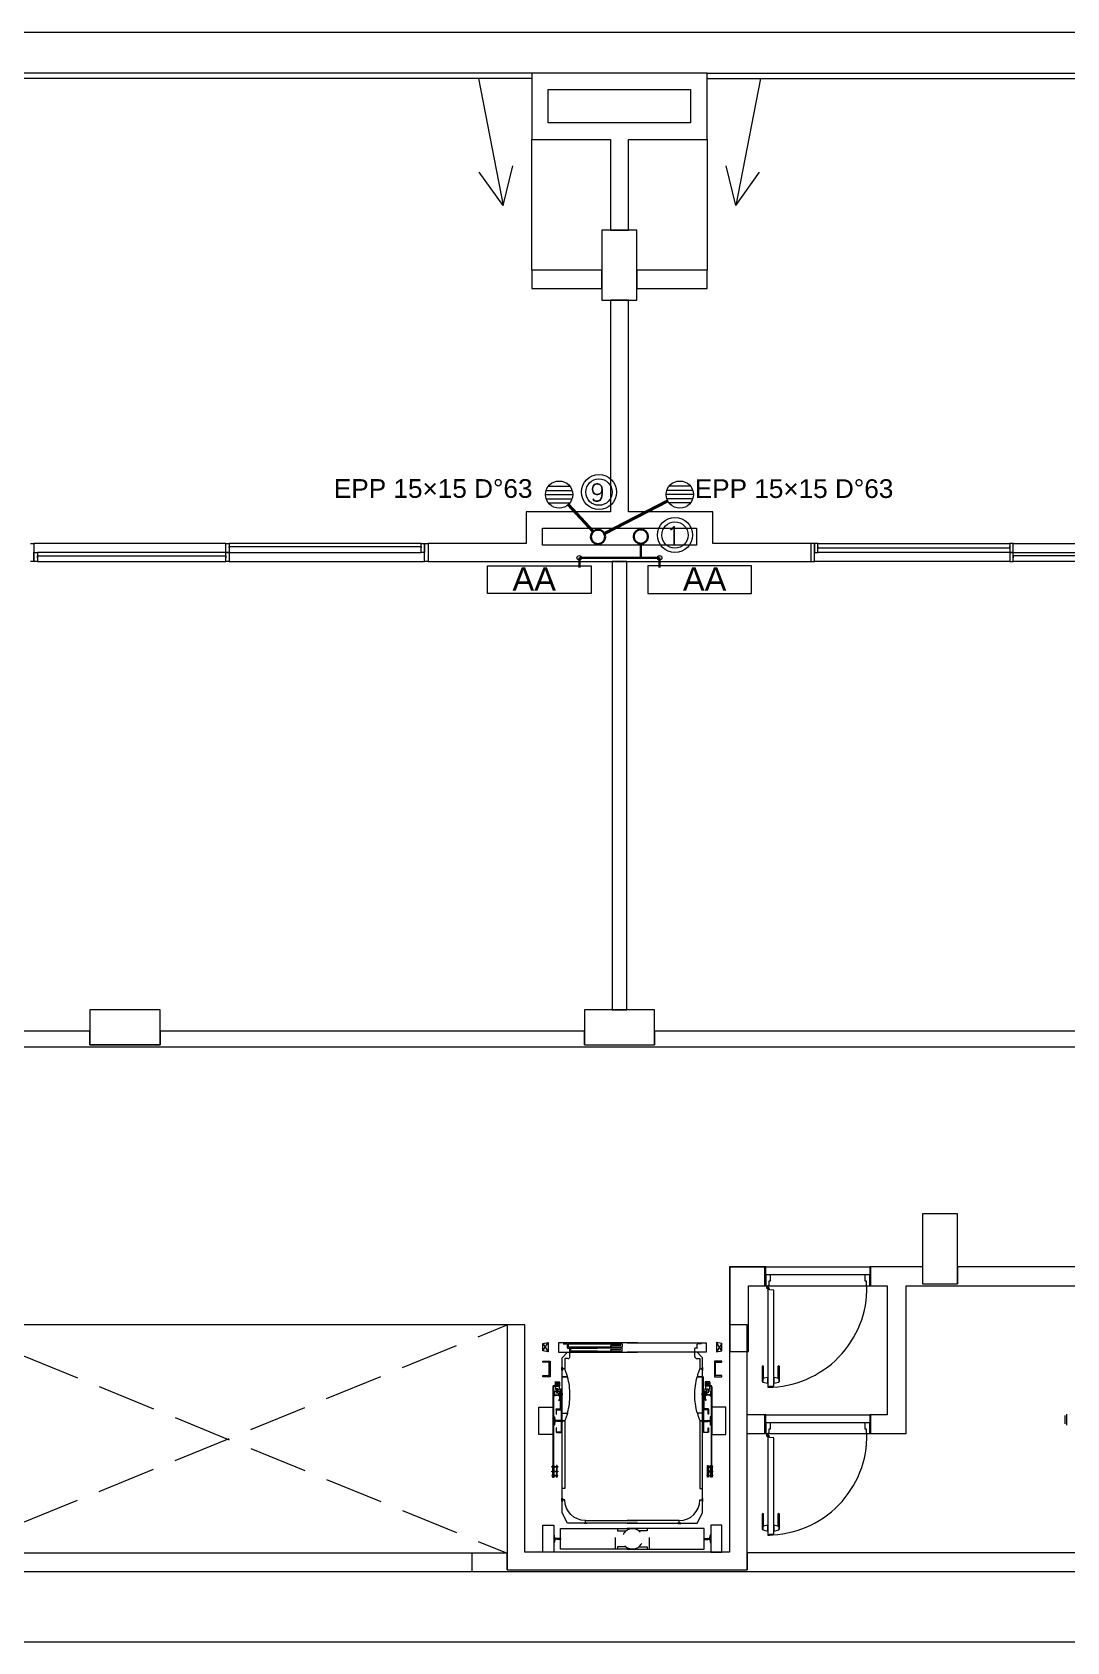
# Model space of a CAD drawing. Header units: millimetres. Extents: x 539 to 842, y -453 to -96.
# Drawn here: x 747.74 to 756.59, y -271.01 to -257.24 of the extents above; entities that cross this region are included whole.
import ezdxf

# ---------------------------------------------------------------- set-up
doc = ezdxf.new("R2010")
doc.units = ezdxf.units.MM
doc.header["$LTSCALE"] = 0.1
for name, pattern in [('CENTER', [2.25, 1, -0.1, 0.05, -0.1, 1]), ('CONTINUA', [0]), ('DASHED', [0.7, 0.5, -0.2]), ('HIDDEN', [0.375, 0.25, -0.125]), ('HIDDEN2', [0.1875, 0.125, -0.0625])]:
    doc.linetypes.add(name, pattern=pattern)
doc.layers.get('0').update_dxf_attribs({"lineweight": 5})
for name, color, linetype in [('00-Pluvial', 40, 'Continuous'), ('00-Secundario', 24, 'Continuous'), ('Secundario', 24, 'Continuous'), ('Textos', 7, 'Continuous')]:
    doc.layers.add(name, color=color, linetype=linetype)
doc.layers.add('A-Texto Pluvial', color=7, linetype='Continuous', lineweight=20)
doc.layers.add('Arq-Equipamiento', color=250, linetype='Continuous', lineweight=5)
doc.styles.add('Arial', font='arial.ttf', dxfattribs={"height": 0.245883})
doc.styles.add('Romans', font='romans.shx')
doc.styles.get("Standard").update_dxf_attribs({"font": 'arial.ttf'})

# ---------------------------------------------------------------- blocks, each defined once
blk = doc.blocks.new('g')
blk.add_lwpolyline([(0.6, 0.2), (0.1, 0.2, -0.198945), (0, 0.3, -0.198878), (-0.1, 0.4), (-0.1, 1.2, 0.414208), (-0.3, 1.5, 0.414219), (-0.5, 1.2, -0.000005), (-0.5, -1.3, 0.000002), (-0.5, -1.3, 0.999999), (-0.1, -1.3), (-0.1, -0.4, -0.198907), (0, -0.3, -0.198919), (0.1, -0.2), (0.6, -0.2)], format="xyb")
blk = doc.blocks.new('2-3y4P F')
at = {"color": 8, "lineweight": 18}
for p, q in [((744.734, -257.24), (760.799, -257.24)), ((752.017, -257.589), (744.734, -257.589)), ((752.017, -257.636), (744.734, -257.636)), ((752.017, -257.589), (752.017, -258.156)), ((753.515, -257.589), (752.017, -257.589)), ((753.515, -258.156), (753.515, -257.589)), ((753.515, -257.589), (760.799, -257.589)), ((753.515, -257.636), (760.799, -257.636)), ((752.157, -258.016), (752.157, -257.729)), ((752.157, -257.729), (753.375, -257.729)), ((753.375, -257.729), (753.375, -258.016)), ((753.375, -258.016), (752.157, -258.016)), ((752.017, -258.156), (752.689, -258.156)), ((752.017, -259.276), (752.017, -258.156)), ((752.689, -258.156), (752.689, -258.932)), ((752.844, -258.932), (752.844, -258.156)), ((752.844, -258.156), (753.515, -258.156)), ((753.515, -258.156), (753.515, -259.276)), ((752.689, -258.932), (752.616, -258.932)), ((752.616, -258.932), (752.616, -259.276)), ((752.704, -258.932), (752.689, -258.932)), ((752.689, -258.932), (752.844, -258.932)), ((752.829, -258.932), (752.704, -258.932)), ((752.844, -258.932), (752.829, -258.932)), ((752.916, -258.932), (752.844, -258.932)), ((752.916, -259.276), (752.916, -258.932)), ((752.616, -259.276), (752.017, -259.276)), ((752.017, -259.276), (752.017, -259.431)), ((752.616, -259.276), (752.616, -259.291)), ((752.616, -259.431), (752.616, -259.276)), ((752.616, -259.291), (752.616, -259.416)), ((752.916, -259.291), (752.916, -259.276)), ((753.515, -259.276), (752.916, -259.276)), ((752.916, -259.276), (752.916, -259.431)), ((752.916, -259.416), (752.916, -259.291)), ((753.515, -259.431), (753.515, -259.276)), ((752.017, -259.431), (752.616, -259.431)), ((752.616, -259.416), (752.616, -259.431)), ((752.616, -259.431), (752.616, -259.532)), ((752.916, -259.431), (752.916, -259.416)), ((752.916, -259.532), (752.916, -259.431)), ((752.916, -259.431), (753.515, -259.431)), ((752.616, -259.532), (752.689, -259.532)), ((752.689, -259.532), (752.704, -259.532)), ((752.689, -259.532), (752.689, -261.341)), ((752.844, -259.532), (752.689, -259.532)), ((752.704, -259.532), (752.829, -259.532)), ((752.829, -259.532), (752.844, -259.532)), ((752.844, -259.532), (752.916, -259.532)), ((752.844, -261.341), (752.844, -259.532)), ((752.689, -261.341), (751.967, -261.341)), ((751.967, -261.341), (751.967, -261.611)), ((753.565, -261.341), (752.844, -261.341)), ((753.565, -261.611), (753.565, -261.341)), ((752.107, -261.481), (753.425, -261.481)), ((752.107, -261.626), (752.107, -261.481)), ((753.425, -261.481), (753.425, -261.626)), ((747.729, -261.611), (747.759, -261.611)), ((747.759, -261.611), (747.759, -261.767)), ((749.399, -261.611), (747.759, -261.611)), ((749.399, -261.689), (749.399, -261.611)), ((749.399, -261.611), (749.429, -261.611)), ((749.429, -261.611), (749.429, -261.689)), ((751.069, -261.611), (749.429, -261.611)), ((749.429, -261.649), (749.429, -261.638)), ((749.429, -261.638), (751.069, -261.638)), ((751.069, -261.689), (751.069, -261.611)), ((751.069, -261.611), (751.099, -261.611)), ((751.069, -261.638), (751.069, -261.649)), ((751.099, -261.611), (751.099, -261.689)), ((751.099, -261.767), (751.099, -261.611)), ((751.099, -261.611), (751.129, -261.611)), ((751.967, -261.611), (751.129, -261.611)), ((751.129, -261.611), (751.129, -261.767)), ((753.425, -261.626), (752.107, -261.626)), ((754.404, -261.611), (753.565, -261.611)), ((754.434, -261.611), (754.404, -261.611)), ((754.404, -261.611), (754.404, -261.767)), ((754.464, -261.611), (754.434, -261.611)), ((754.434, -261.611), (754.434, -261.689)), ((754.434, -261.767), (754.434, -261.611)), ((754.464, -261.689), (754.464, -261.611)), ((754.464, -261.611), (756.104, -261.611)), ((754.464, -261.638), (754.464, -261.649)), ((754.464, -261.649), (756.104, -261.649)), ((756.134, -261.611), (756.104, -261.611)), ((756.104, -261.611), (756.104, -261.689)), ((756.104, -261.649), (756.104, -261.638)), ((756.134, -261.689), (756.134, -261.611)), ((756.134, -261.611), (757.774, -261.611)), ((747.759, -261.767), (747.729, -261.767)), ((747.759, -261.767), (747.759, -261.689)), ((747.759, -261.689), (747.789, -261.689)), ((747.789, -261.767), (747.759, -261.767)), ((747.789, -261.689), (747.789, -261.767)), ((749.399, -261.689), (747.789, -261.689)), ((747.789, -261.734), (747.789, -261.719)), ((747.789, -261.719), (749.399, -261.719)), ((747.789, -261.767), (749.399, -261.767)), ((749.399, -261.767), (749.399, -261.689)), ((749.399, -261.689), (749.429, -261.689)), ((749.429, -261.689), (749.399, -261.689)), ((749.399, -261.719), (749.399, -261.734)), ((749.429, -261.767), (749.399, -261.767)), ((749.429, -261.689), (749.429, -261.767)), ((749.429, -261.689), (751.069, -261.689)), ((749.429, -261.767), (751.099, -261.767)), ((751.099, -261.689), (751.069, -261.689)), ((751.129, -261.767), (751.099, -261.767)), ((751.129, -261.767), (751.967, -261.767)), ((751.967, -261.767), (754.404, -261.767)), ((751.967, -261.767), (752.107, -261.767)), ((752.107, -261.767), (752.107, -261.765)), ((752.704, -261.767), (752.704, -265.6)), ((752.829, -261.767), (752.704, -261.767)), ((752.829, -265.6), (752.829, -261.767)), ((753.425, -261.765), (753.425, -261.767)), ((754.404, -261.767), (754.434, -261.767)), ((754.434, -261.689), (754.464, -261.689)), ((756.104, -261.767), (754.434, -261.767)), ((756.104, -261.689), (754.464, -261.689)), ((756.134, -261.689), (756.104, -261.689)), ((756.104, -261.689), (756.104, -261.767)), ((756.104, -261.689), (756.134, -261.689)), ((756.104, -261.767), (756.134, -261.767)), ((756.134, -261.767), (756.134, -261.689)), ((756.134, -261.689), (757.744, -261.689)), ((757.744, -261.719), (756.134, -261.719)), ((756.134, -261.719), (756.134, -261.734)), ((757.744, -261.767), (756.134, -261.767)), ((748.838, -265.6), (748.238, -265.6)), ((748.238, -265.6), (748.238, -265.784)), ((748.838, -265.784), (748.838, -265.6)), ((753.066, -265.6), (752.466, -265.6)), ((752.466, -265.6), (752.466, -265.784)), ((752.704, -265.6), (752.829, -265.6)), ((753.066, -265.784), (753.066, -265.6)), ((748.238, -265.784), (746.789, -265.784)), ((748.238, -265.784), (748.238, -265.785)), ((748.238, -265.9), (748.238, -265.784)), ((748.238, -265.785), (748.238, -265.786)), ((748.238, -265.786), (748.238, -265.799)), ((748.238, -265.799), (748.238, -265.8)), ((748.238, -265.8), (748.238, -265.9)), ((748.838, -265.785), (748.838, -265.784)), ((752.466, -265.784), (748.838, -265.784)), ((748.838, -265.784), (748.838, -265.9)), ((748.838, -265.786), (748.838, -265.785)), ((748.838, -265.799), (748.838, -265.786)), ((748.838, -265.8), (748.838, -265.799)), ((748.838, -265.9), (748.838, -265.8)), ((752.466, -265.784), (752.466, -265.785)), ((752.466, -265.9), (752.466, -265.784)), ((752.466, -265.785), (752.466, -265.786)), ((752.466, -265.786), (752.466, -265.799)), ((752.466, -265.799), (752.466, -265.8)), ((752.466, -265.8), (752.466, -265.9)), ((753.066, -265.785), (753.066, -265.784)), ((756.695, -265.784), (753.066, -265.784)), ((753.066, -265.784), (753.066, -265.9)), ((753.066, -265.786), (753.066, -265.785)), ((753.066, -265.799), (753.066, -265.786)), ((753.066, -265.8), (753.066, -265.799)), ((753.066, -265.9), (753.066, -265.8)), ((746.789, -265.917), (752.466, -265.917)), ((748.238, -265.9), (748.238, -265.9)), ((748.238, -265.9), (748.838, -265.9)), ((748.238, -265.9), (748.238, -265.9)), ((748.838, -265.9), (748.238, -265.9)), ((748.838, -265.9), (748.838, -265.9)), ((748.838, -265.9), (748.838, -265.9)), ((752.466, -265.9), (752.466, -265.9)), ((752.466, -265.9), (753.066, -265.9)), ((752.466, -265.917), (758.743, -265.917)), ((753.066, -265.9), (753.066, -265.9)), ((753.066, -265.916), (758.743, -265.916)), ((755.657, -267.345), (755.357, -267.345)), ((755.357, -267.345), (755.357, -267.945)), ((755.657, -267.798), (755.657, -267.345)), ((754.007, -267.798), (753.707, -267.798)), ((753.707, -267.798), (753.707, -268.523)), ((754.007, -267.799), (753.707, -267.799)), ((753.707, -267.8), (753.708, -267.8)), ((753.708, -267.798), (753.708, -268.523)), ((754.007, -267.8), (753.709, -267.8)), ((753.709, -267.8), (753.709, -268.523)), ((754.007, -267.798), (754.007, -267.96)), ((754.017, -267.798), (754.007, -267.798)), ((754.017, -267.798), (754.907, -267.798)), ((754.017, -267.868), (754.017, -267.798)), ((754.059, -267.868), (754.017, -267.868)), ((754.017, -267.868), (754.017, -267.96)), ((754.059, -267.919), (754.059, -267.868)), ((754.865, -267.868), (754.059, -267.868)), ((754.907, -267.868), (754.865, -267.868)), ((754.865, -267.868), (754.865, -267.919)), ((754.917, -267.798), (754.907, -267.798)), ((754.907, -267.798), (754.907, -267.868)), ((754.907, -267.96), (754.907, -267.868)), ((755.357, -267.798), (754.917, -267.798)), ((754.917, -267.96), (754.917, -267.798)), ((755.657, -267.799), (755.657, -267.798)), ((759.782, -267.798), (755.657, -267.798)), ((755.657, -267.798), (755.657, -267.945)), ((755.657, -267.8), (755.657, -267.799)), ((755.657, -267.815), (755.657, -267.8)), ((755.657, -267.945), (755.657, -267.815)), ((753.869, -267.96), (754.007, -267.96)), ((753.869, -268.523), (753.869, -267.96)), ((754.007, -267.96), (754.017, -267.96)), ((754.017, -267.96), (754.047, -267.96)), ((754.035, -267.96), (754.026, -267.972)), ((754.032, -267.969), (754.039, -267.96)), ((754.039, -267.96), (754.035, -267.96)), ((754.048, -267.987), (754.035, -267.987)), ((754.035, -267.987), (754.035, -268.828)), ((754.045, -267.977), (754.037, -267.971)), ((754.04, -267.977), (754.043, -267.979)), ((754.043, -267.979), (754.043, -267.987)), ((754.043, -267.987), (754.046, -267.987)), ((754.046, -267.987), (754.046, -267.979)), ((754.047, -267.96), (754.047, -267.919)), ((754.047, -267.919), (754.059, -267.919)), ((754.047, -267.96), (754.877, -267.96)), ((754.048, -267.995), (754.048, -267.987)), ((754.086, -267.998), (754.048, -267.995)), ((754.086, -268.817), (754.086, -267.998)), ((754.865, -267.919), (754.877, -267.919)), ((754.877, -267.919), (754.877, -267.96)), ((754.877, -267.96), (754.907, -267.96)), ((754.907, -267.96), (754.917, -267.96)), ((754.917, -267.96), (755.057, -267.96)), ((755.057, -267.96), (755.057, -269.064)), ((755.217, -267.96), (759.782, -267.96)), ((755.217, -269.224), (755.217, -267.96)), ((755.357, -267.945), (755.42, -267.945)), ((755.42, -267.945), (755.657, -267.945)), ((751.807, -268.294), (747.021, -268.294)), ((751.957, -268.294), (751.807, -268.294)), ((751.807, -268.294), (751.807, -270.248)), ((751.957, -270.24), (751.957, -268.294)), ((753.857, -268.294), (753.707, -268.294)), ((753.707, -268.294), (753.707, -270.24)), ((753.857, -270.39), (753.857, -268.294)), ((753.707, -268.523), (753.869, -268.523)), ((752.112, -268.605), (752.174, -268.605)), ((752.112, -268.614), (752.112, -268.605)), ((752.166, -268.614), (752.112, -268.614)), ((752.166, -268.729), (752.166, -268.614)), ((752.174, -268.605), (752.174, -268.738)), ((753.641, -268.605), (753.579, -268.605)), ((753.579, -268.605), (753.579, -268.738)), ((753.588, -268.729), (753.588, -268.614)), ((753.588, -268.614), (753.641, -268.614)), ((753.641, -268.614), (753.641, -268.605)), ((753.987, -268.651), (753.987, -268.777)), ((753.993, -268.645), (753.993, -268.785)), ((753.999, -268.752), (753.999, -268.651)), ((754.122, -268.651), (754.122, -268.752)), ((754.128, -268.645), (754.128, -268.785)), ((754.134, -268.777), (754.134, -268.651)), ((752.112, -268.738), (752.112, -268.729)), ((752.112, -268.729), (752.166, -268.729)), ((752.174, -268.738), (752.112, -268.738)), ((753.579, -268.738), (753.641, -268.738)), ((753.641, -268.729), (753.588, -268.729)), ((753.641, -268.738), (753.641, -268.729)), ((753.999, -268.752), (753.993, -268.759)), ((753.993, -268.785), (754.035, -268.794)), ((754.035, -268.744), (753.999, -268.752)), ((754.035, -268.794), (754.035, -268.744)), ((754.035, -268.828), (754.048, -268.828)), ((754.048, -268.82), (754.086, -268.817)), ((754.048, -268.828), (754.048, -268.82)), ((754.086, -268.744), (754.086, -268.794)), ((754.122, -268.752), (754.086, -268.744)), ((754.086, -268.794), (754.128, -268.785)), ((754.122, -268.752), (754.128, -268.759)), ((754.007, -269.064), (753.857, -269.064)), ((754.007, -269.064), (754.007, -269.224)), ((754.017, -269.064), (754.007, -269.064)), ((754.017, -269.064), (754.907, -269.064)), ((754.017, -269.132), (754.017, -269.064)), ((754.917, -269.064), (754.907, -269.064)), ((754.907, -269.064), (754.907, -269.132)), ((755.057, -269.064), (754.917, -269.064)), ((754.917, -269.224), (754.917, -269.064)), ((756.579, -269.14), (756.579, -269.07)), ((756.592, -269.153), (756.592, -269.058)), ((753.857, -269.224), (754.007, -269.224)), ((754.007, -269.224), (754.017, -269.224)), ((754.059, -269.132), (754.017, -269.132)), ((754.017, -269.132), (754.017, -269.224)), ((754.017, -269.224), (754.047, -269.224)), ((754.035, -269.224), (754.026, -269.236)), ((754.032, -269.233), (754.039, -269.224)), ((754.039, -269.224), (754.035, -269.224)), ((754.048, -269.251), (754.035, -269.251)), ((754.035, -269.251), (754.035, -270.092)), ((754.045, -269.241), (754.037, -269.235)), ((754.04, -269.241), (754.043, -269.244)), ((754.043, -269.244), (754.043, -269.251)), ((754.043, -269.251), (754.046, -269.251)), ((754.046, -269.251), (754.046, -269.244)), ((754.047, -269.224), (754.047, -269.183)), ((754.047, -269.183), (754.059, -269.183)), ((754.047, -269.224), (754.877, -269.224)), ((754.048, -269.259), (754.048, -269.251)), ((754.059, -269.183), (754.059, -269.132)), ((754.865, -269.132), (754.059, -269.132)), ((754.907, -269.132), (754.865, -269.132)), ((754.865, -269.132), (754.865, -269.183)), ((754.865, -269.183), (754.877, -269.183)), ((754.877, -269.183), (754.877, -269.224)), ((754.877, -269.224), (754.907, -269.224)), ((754.907, -269.224), (754.907, -269.132)), ((754.907, -269.224), (754.917, -269.224)), ((754.917, -269.224), (755.217, -269.224)), ((754.086, -269.262), (754.048, -269.259)), ((754.086, -270.081), (754.086, -269.262)), ((753.987, -269.915), (753.987, -270.041)), ((753.993, -269.909), (753.993, -270.049)), ((753.999, -270.016), (753.999, -269.915)), ((754.122, -269.915), (754.122, -270.016)), ((754.128, -269.909), (754.128, -270.049)), ((754.134, -270.041), (754.134, -269.915)), ((753.999, -270.016), (753.993, -270.023)), ((753.993, -270.049), (754.035, -270.058)), ((754.035, -270.008), (753.999, -270.016)), ((754.035, -270.058), (754.035, -270.008)), ((754.048, -270.084), (754.086, -270.081)), ((754.086, -270.008), (754.086, -270.058)), ((754.122, -270.016), (754.086, -270.008)), ((754.086, -270.058), (754.128, -270.049)), ((754.122, -270.016), (754.128, -270.023)), ((754.035, -270.092), (754.048, -270.092)), ((754.048, -270.092), (754.048, -270.084)), ((751.507, -270.248), (747.229, -270.248)), ((751.807, -270.248), (751.507, -270.248)), ((751.507, -270.405), (751.507, -270.248)), ((751.807, -270.248), (751.807, -270.249)), ((751.807, -270.39), (751.807, -270.248)), ((751.807, -270.249), (751.807, -270.25)), ((751.807, -270.25), (751.807, -270.265)), ((751.807, -270.265), (751.807, -270.39)), ((753.707, -270.24), (751.957, -270.24)), ((753.857, -270.243), (753.857, -270.39)), ((759.934, -270.245), (753.857, -270.245)), ((747.229, -270.405), (751.507, -270.405)), ((751.507, -270.405), (753.857, -270.405)), ((751.807, -270.39), (753.857, -270.39)), ((753.857, -270.405), (759.939, -270.405)), ((745.593, -271.005), (759.939, -271.005))]:
    blk.add_line(p, q, dxfattribs=at)
at = {"color": 8, "linetype": 'DASHED', "lineweight": 18, "ltscale": 10}
for p, q in [((747.021, -270.248), (751.807, -268.294)), ((747.021, -268.294), (751.807, -270.248))]:
    blk.add_line(p, q, dxfattribs=at)
at = {"color": 8, "linetype": 'HIDDEN'}
for p, q in [((752.112, -268.516), (752.157, -268.445)), ((752.112, -268.454), (752.157, -268.525)), ((753.641, -268.516), (753.597, -268.445)), ((753.641, -268.454), (753.597, -268.525))]:
    blk.add_line(p, q, dxfattribs=at)
at = {"color": 8, "linetype": 'Continuous', "lineweight": 18}
for p, q in [((752.921, -268.449), (752.246, -268.449)), ((752.246, -268.449), (752.246, -268.529)), ((752.246, -268.529), (752.921, -268.529)), ((752.277, -268.577), (752.321, -268.529)), ((752.321, -268.529), (752.921, -268.529)), ((752.33, -268.458), (752.788, -268.458)), ((752.33, -268.485), (752.33, -268.458)), ((752.788, -268.485), (752.33, -268.485)), ((752.351, -268.52), (752.351, -268.494)), ((752.351, -268.494), (752.579, -268.494)), ((752.579, -268.52), (752.351, -268.52)), ((752.788, -268.494), (752.579, -268.494)), ((752.579, -268.52), (752.788, -268.52)), ((752.69, -268.472), (752.698, -268.465)), ((752.777, -268.472), (752.69, -268.472)), ((752.69, -268.472), (752.699, -268.478)), ((752.69, -268.508), (752.698, -268.502)), ((752.777, -268.508), (752.69, -268.508)), ((752.69, -268.508), (752.699, -268.515)), ((752.788, -268.458), (752.788, -268.485)), ((752.788, -268.52), (752.788, -268.494)), ((752.832, -268.449), (753.508, -268.449)), ((753.432, -268.529), (752.832, -268.529)), ((753.508, -268.529), (752.832, -268.529)), ((753.477, -268.576), (753.432, -268.529)), ((753.508, -268.449), (753.508, -268.529)), ((752.277, -269.903), (752.277, -268.577)), ((752.326, -268.583), (752.302, -268.583)), ((753.428, -268.583), (753.452, -268.583)), ((753.477, -269.903), (753.477, -268.576)), ((752.197, -268.824), (752.197, -269.195)), ((752.203, -268.824), (752.203, -269.195)), ((752.208, -268.813), (752.254, -268.813)), ((752.208, -268.819), (752.254, -268.819)), ((752.215, -268.785), (752.215, -268.81)), ((752.215, -268.798), (752.216, -268.798)), ((752.216, -268.785), (752.216, -268.81)), ((752.216, -268.81), (752.217, -268.812)), ((752.217, -268.782), (752.252, -268.782)), ((752.217, -268.784), (752.252, -268.784)), ((752.217, -268.812), (752.252, -268.812)), ((752.217, -268.812), (752.252, -268.812)), ((752.219, -268.819), (752.219, -268.848)), ((752.224, -268.794), (752.228, -268.794)), ((752.224, -268.794), (752.224, -268.802)), ((752.224, -268.802), (752.228, -268.802)), ((752.228, -268.792), (752.228, -268.794)), ((752.228, -268.792), (752.241, -268.792)), ((752.228, -268.802), (752.228, -268.804)), ((752.228, -268.804), (752.241, -268.804)), ((752.229, -268.841), (752.229, -268.875)), ((752.24, -268.841), (752.229, -268.841)), ((752.24, -268.875), (752.24, -268.841)), ((752.241, -268.792), (752.241, -268.794)), ((752.241, -268.794), (752.245, -268.794)), ((752.241, -268.802), (752.241, -268.804)), ((752.241, -268.802), (752.245, -268.802)), ((752.245, -268.794), (752.245, -268.802)), ((752.25, -268.819), (752.25, -268.848)), ((752.253, -268.81), (752.252, -268.812)), ((752.253, -268.785), (752.253, -268.81)), ((752.253, -268.798), (752.254, -268.798)), ((752.254, -268.785), (752.254, -268.81)), ((752.254, -268.813), (752.254, -268.819)), ((752.263, -269.007), (752.263, -268.842)), ((752.263, -268.842), (752.268, -268.842)), ((752.268, -268.842), (752.268, -269.007)), ((753.49, -268.842), (753.485, -268.842)), ((753.485, -268.842), (753.485, -269.007)), ((753.49, -269.007), (753.49, -268.842)), ((753.499, -268.785), (753.499, -268.81)), ((753.5, -268.798), (753.499, -268.798)), ((753.545, -268.813), (753.499, -268.813)), ((753.499, -268.813), (753.499, -268.819)), ((753.545, -268.819), (753.499, -268.819)), ((753.5, -268.785), (753.5, -268.81)), ((753.5, -268.81), (753.502, -268.812)), ((753.536, -268.782), (753.502, -268.782)), ((753.536, -268.784), (753.502, -268.784)), ((753.536, -268.812), (753.502, -268.812)), ((753.536, -268.812), (753.502, -268.812)), ((753.503, -268.819), (753.503, -268.848)), ((753.509, -268.794), (753.509, -268.802)), ((753.513, -268.794), (753.509, -268.794)), ((753.513, -268.802), (753.509, -268.802)), ((753.513, -268.792), (753.513, -268.794)), ((753.525, -268.792), (753.513, -268.792)), ((753.513, -268.802), (753.513, -268.804)), ((753.525, -268.804), (753.513, -268.804)), ((753.513, -268.875), (753.513, -268.841)), ((753.513, -268.841), (753.525, -268.841)), ((753.525, -268.792), (753.525, -268.794)), ((753.529, -268.794), (753.525, -268.794)), ((753.525, -268.802), (753.525, -268.804)), ((753.529, -268.802), (753.525, -268.802)), ((753.525, -268.841), (753.525, -268.875)), ((753.529, -268.794), (753.529, -268.802)), ((753.535, -268.819), (753.535, -268.848)), ((753.538, -268.81), (753.536, -268.812)), ((753.538, -268.785), (753.538, -268.81)), ((753.539, -268.798), (753.538, -268.798)), ((753.539, -268.785), (753.539, -268.81)), ((753.551, -268.824), (753.551, -269.195)), ((753.556, -268.824), (753.556, -269.195)), ((752.21, -268.866), (752.21, -268.905)), ((752.21, -268.905), (752.211, -268.905)), ((752.211, -268.897), (752.211, -268.905)), ((752.212, -268.863), (752.229, -268.863)), ((752.212, -268.894), (752.252, -268.894)), ((752.212, -268.895), (752.252, -268.895)), ((752.219, -268.848), (752.229, -268.848)), ((752.229, -268.875), (752.24, -268.875)), ((752.24, -268.848), (752.25, -268.848)), ((752.24, -268.863), (752.252, -268.863)), ((752.244, -268.895), (752.244, -268.898)), ((752.244, -268.898), (752.251, -268.898)), ((752.245, -268.937), (752.252, -268.937)), ((752.245, -268.937), (752.245, -268.939)), ((752.245, -268.939), (752.252, -268.939)), ((752.251, -268.895), (752.251, -268.899)), ((752.251, -268.899), (752.253, -268.899)), ((752.253, -268.897), (752.253, -268.936)), ((752.254, -268.865), (752.254, -268.936)), ((752.254, -268.865), (752.263, -268.865)), ((752.254, -268.91), (752.263, -268.91)), ((752.268, -268.879), (752.271, -268.879)), ((752.268, -268.897), (752.271, -268.897)), ((752.271, -268.878), (752.279, -268.878)), ((752.271, -268.897), (752.271, -268.879)), ((752.271, -268.883), (752.279, -268.883)), ((752.271, -268.893), (752.279, -268.893)), ((752.271, -268.898), (752.279, -268.898)), ((752.28, -268.895), (752.28, -268.88)), ((753.482, -268.878), (753.474, -268.878)), ((753.474, -268.895), (753.474, -268.88)), ((753.482, -268.893), (753.474, -268.893)), ((753.482, -268.898), (753.474, -268.898)), ((753.482, -268.883), (753.475, -268.883)), ((753.485, -268.879), (753.483, -268.879)), ((753.483, -268.897), (753.483, -268.879)), ((753.485, -268.897), (753.483, -268.897)), ((753.499, -268.865), (753.49, -268.865)), ((753.499, -268.91), (753.49, -268.91)), ((753.499, -268.865), (753.499, -268.936)), ((753.5, -268.897), (753.5, -268.936)), ((753.503, -268.899), (753.5, -268.899)), ((753.513, -268.863), (753.502, -268.863)), ((753.541, -268.894), (753.502, -268.894)), ((753.541, -268.895), (753.502, -268.895)), ((753.508, -268.937), (753.502, -268.937)), ((753.508, -268.939), (753.502, -268.939)), ((753.513, -268.848), (753.503, -268.848)), ((753.503, -268.895), (753.503, -268.899)), ((753.51, -268.898), (753.503, -268.898)), ((753.508, -268.937), (753.508, -268.939)), ((753.51, -268.895), (753.51, -268.898)), ((753.525, -268.875), (753.513, -268.875)), ((753.535, -268.848), (753.525, -268.848)), ((753.541, -268.863), (753.525, -268.863)), ((753.542, -268.897), (753.542, -268.905)), ((753.544, -268.905), (753.542, -268.905)), ((753.544, -268.866), (753.544, -268.905)), ((752.077, -269.231), (752.077, -269)), ((752.077, -269), (752.197, -269)), ((752.197, -269), (752.197, -269.231)), ((752.224, -269.012), (752.257, -269.012)), ((752.224, -269.018), (752.224, -269.012)), ((752.258, -269.018), (752.224, -269.018)), ((752.277, -269.116), (752.299, -269.116)), ((752.299, -269.116), (752.299, -269.694)), ((753.477, -269.116), (753.454, -269.116)), ((753.454, -269.116), (753.454, -269.694)), ((753.495, -269.018), (753.529, -269.018)), ((753.529, -269.012), (753.496, -269.012)), ((753.529, -269.018), (753.529, -269.012)), ((753.677, -269), (753.556, -269)), ((753.556, -269), (753.556, -269.231)), ((753.677, -269.231), (753.677, -269)), ((752.197, -269.231), (752.077, -269.231)), ((752.197, -269.195), (752.203, -269.195)), ((753.556, -269.195), (753.551, -269.195)), ((753.556, -269.231), (753.677, -269.231)), ((752.299, -269.694), (752.277, -269.694)), ((753.454, -269.694), (753.477, -269.694)), ((752.321, -269.991), (752.277, -269.903)), ((753.432, -269.991), (753.477, -269.903)), ((752.921, -269.991), (752.321, -269.991)), ((752.477, -269.991), (752.477, -269.969)), ((752.477, -269.969), (752.921, -269.969)), ((753.277, -269.969), (752.832, -269.969)), ((752.832, -269.991), (753.432, -269.991)), ((753.277, -269.991), (753.277, -269.969))]:
    blk.add_line(p, q, dxfattribs=at)
at = {"color": 8}
for p, q in [((752.286, -268.458), (752.318, -268.458)), ((752.321, -268.492), (752.321, -268.461)), ((752.322, -268.494), (752.341, -268.494)), ((752.343, -268.565), (752.343, -268.496)), ((753.41, -268.565), (753.41, -268.496)), ((753.431, -268.494), (753.413, -268.494)), ((753.432, -268.492), (753.432, -268.461)), ((753.468, -268.458), (753.435, -268.458)), ((752.203, -269.153), (752.203, -269.079)), ((752.203, -269.079), (752.207, -269.079)), ((752.21, -269.082), (752.213, -269.11)), ((752.23, -269.113), (752.215, -269.113)), ((752.23, -269.113), (752.232, -269.112)), ((752.23, -269.113), (752.232, -269.112)), ((752.262, -269.112), (752.232, -269.112)), ((752.263, -269.113), (752.262, -269.112)), ((752.263, -269.113), (752.263, -269.119)), ((753.49, -269.113), (753.491, -269.112)), ((753.49, -269.113), (753.49, -269.119)), ((753.491, -269.112), (753.521, -269.112)), ((753.524, -269.113), (753.521, -269.112)), ((753.524, -269.113), (753.521, -269.112)), ((753.524, -269.113), (753.538, -269.113)), ((753.543, -269.082), (753.541, -269.11)), ((753.551, -269.079), (753.546, -269.079)), ((753.551, -269.153), (753.551, -269.079)), ((752.203, -269.153), (752.207, -269.153)), ((752.213, -269.122), (752.21, -269.15)), ((752.23, -269.119), (752.215, -269.119)), ((752.23, -269.119), (752.232, -269.12)), ((752.23, -269.119), (752.232, -269.12)), ((752.262, -269.12), (752.232, -269.12)), ((752.263, -269.119), (752.262, -269.12)), ((753.49, -269.119), (753.491, -269.12)), ((753.491, -269.12), (753.521, -269.12)), ((753.524, -269.119), (753.521, -269.12)), ((753.524, -269.119), (753.521, -269.12)), ((753.524, -269.119), (753.538, -269.119)), ((753.541, -269.122), (753.543, -269.15)), ((753.551, -269.153), (753.546, -269.153)), ((752.206, -270.094), (752.206, -270.156)), ((752.208, -270.094), (752.206, -270.094)), ((752.208, -270.156), (752.206, -270.156)), ((752.214, -270.119), (752.211, -270.096)), ((752.214, -270.131), (752.211, -270.153)), ((752.23, -270.121), (752.216, -270.121)), ((752.23, -270.128), (752.216, -270.128)), ((752.23, -270.121), (752.232, -270.121)), ((752.23, -270.128), (752.232, -270.129)), ((752.262, -270.121), (752.232, -270.121)), ((752.262, -270.129), (752.232, -270.129)), ((752.263, -270.122), (752.262, -270.121)), ((752.263, -270.128), (752.262, -270.129)), ((752.263, -270.122), (752.263, -270.128)), ((753.49, -270.122), (753.491, -270.121)), ((753.49, -270.122), (753.49, -270.128)), ((753.49, -270.128), (753.491, -270.129)), ((753.491, -270.121), (753.521, -270.121)), ((753.491, -270.129), (753.521, -270.129)), ((753.524, -270.121), (753.521, -270.121)), ((753.524, -270.128), (753.521, -270.129)), ((753.524, -270.121), (753.537, -270.121)), ((753.524, -270.128), (753.537, -270.128)), ((753.54, -270.119), (753.542, -270.096)), ((753.54, -270.131), (753.542, -270.153)), ((753.545, -270.094), (753.548, -270.094)), ((753.545, -270.156), (753.548, -270.156)), ((753.548, -270.094), (753.548, -270.156))]:
    blk.add_line(p, q, dxfattribs=at)
at = {"color": 8, "linetype": 'CENTER', "lineweight": 18}
for p, q in [((752.217, -268.798), (752.252, -268.798)), ((753.536, -268.798), (753.502, -268.798)), ((752.242, -268.888), (752.283, -268.888)), ((753.512, -268.888), (753.47, -268.888))]:
    blk.add_line(p, q, dxfattribs=at)
at = {"color": 8, "linetype": 'DASHED', "lineweight": 18}
for p, q in [((752.244, -268.878), (752.251, -268.878)), ((752.244, -268.878), (752.244, -268.894)), ((752.244, -268.883), (752.251, -268.883)), ((752.244, -268.893), (752.251, -268.893)), ((752.251, -268.877), (752.251, -268.894)), ((752.251, -268.877), (752.254, -268.877)), ((752.253, -268.897), (752.253, -268.897)), ((753.503, -268.877), (753.499, -268.877)), ((753.5, -268.897), (753.5, -268.897)), ((753.503, -268.877), (753.503, -268.894)), ((753.51, -268.878), (753.503, -268.878)), ((753.51, -268.883), (753.503, -268.883)), ((753.51, -268.893), (753.503, -268.893)), ((753.51, -268.878), (753.51, -268.894))]:
    blk.add_line(p, q, dxfattribs=at)
at = {"color": 8}
for points in [[(752.157, -268.445), (752.157, -268.525), (752.112, -268.516), (752.112, -268.454)], [(753.597, -268.445), (753.597, -268.525), (753.641, -268.516), (753.641, -268.454)], [(752.234, -269.498), (752.229, -269.498), (752.229, -269.596), (752.234, -269.596)], [(753.519, -269.498), (753.524, -269.498), (753.524, -269.596), (753.519, -269.596)]]:
    blk.add_lwpolyline(points, close=True, dxfattribs=at)
for points in [[(752.272, -268.738), (752.318, -268.738, 0.498137), (752.321, -268.735, 0.014075), (752.311, -268.704, 0.014078), (752.299, -268.673, 0.303961), (752.297, -268.671), (752.279, -268.671, 0.414205), (752.277, -268.674), (752.277, -268.682)], [(752.302, -268.583, 0.382405), (752.299, -268.585), (752.299, -268.669, -0.382405), (752.296, -268.671), (752.279, -268.671, -0.414213), (752.277, -268.669), (752.277, -268.661)], [(752.279, -268.671, 0.414213), (752.277, -268.674), (752.277, -268.682)], [(753.481, -268.738), (753.435, -268.738, -0.498137), (753.433, -268.735, -0.014075), (753.442, -268.704, -0.014078), (753.454, -268.673, -0.303961), (753.456, -268.671), (753.474, -268.671, -0.414205), (753.477, -268.674), (753.477, -268.682)], [(753.452, -268.583, -0.382405), (753.454, -268.585), (753.454, -268.669, 0.382405), (753.457, -268.671), (753.474, -268.671, 0.414213), (753.477, -268.669), (753.477, -268.661)], [(753.474, -268.671, -0.414213), (753.477, -268.674), (753.477, -268.682)], [(752.294, -268.738), (752.275, -268.738, 0.415832), (752.272, -268.741), (752.272, -269.047, 0.414217), (752.275, -269.049), (752.294, -269.049)], [(752.296, -269.049), (752.32, -269.049, 0.337311), (752.322, -269.047, 0.067471), (752.343, -268.894, 0.067485), (752.322, -268.74, 0.337302), (752.32, -268.738), (752.296, -268.738)], [(753.457, -269.049), (753.434, -269.049, -0.337311), (753.431, -269.047, -0.067471), (753.41, -268.894, -0.067485), (753.431, -268.74, -0.337302), (753.434, -268.738), (753.457, -268.738)], [(753.459, -268.738), (753.478, -268.738, -0.415832), (753.481, -268.741), (753.481, -269.047, -0.414217), (753.478, -269.049), (753.459, -269.049)], [(752.228, -269.174), (752.225, -269.174), (752.225, -269.208, 0.414213), (752.23, -269.214), (752.266, -269.214, 0.414214), (752.271, -269.208), (752.271, -269.023, 0.414214), (752.266, -269.018), (752.23, -269.018, 0.414214), (752.225, -269.023), (752.225, -269.058), (752.228, -269.058), (752.228, -269.023, -0.41421), (752.23, -269.021), (752.266, -269.021, -0.414217), (752.269, -269.023), (752.269, -269.208, -0.414213), (752.266, -269.211), (752.23, -269.211, -0.414218), (752.228, -269.208), (752.228, -269.174)], [(752.272, -269.049), (752.318, -269.049, -0.498137), (752.321, -269.053, -0.014075), (752.311, -269.084, -0.014078), (752.299, -269.114, -0.303961), (752.297, -269.116), (752.279, -269.116, -0.414205), (752.277, -269.113), (752.277, -269.105)], [(752.279, -269.116, 0.414205), (752.277, -269.119), (752.277, -269.127)], [(753.481, -269.049), (753.435, -269.049, 0.498137), (753.433, -269.053, 0.014075), (753.442, -269.084, 0.014078), (753.454, -269.114, 0.303961), (753.456, -269.116), (753.474, -269.116, 0.414205), (753.477, -269.113), (753.477, -269.105)], [(753.474, -269.116, -0.414205), (753.477, -269.119), (753.477, -269.127)], [(753.526, -269.174), (753.528, -269.174), (753.528, -269.208, -0.414213), (753.523, -269.214), (753.487, -269.214, -0.414214), (753.482, -269.208), (753.482, -269.023, -0.414214), (753.487, -269.018), (753.523, -269.018, -0.414214), (753.528, -269.023), (753.528, -269.058), (753.526, -269.058), (753.526, -269.023, 0.41421), (753.523, -269.021), (753.487, -269.021, 0.414217), (753.485, -269.023), (753.485, -269.208, 0.414213), (753.487, -269.211), (753.523, -269.211, 0.414218), (753.526, -269.208), (753.526, -269.174)], [(752.279, -269.791), (752.279, -269.791, -0.414213), (752.277, -269.789), (752.277, -269.781)], [(752.466, -269.991), (752.474, -269.991, 0.414214), (752.477, -269.989), (752.477, -269.972, 0.417709), (752.474, -269.969, -0.405583), (752.299, -269.794, 0.40989), (752.296, -269.791), (752.279, -269.791, 0.414213), (752.277, -269.794), (752.277, -269.802)], [(753.287, -269.991), (753.279, -269.991, -0.414214), (753.277, -269.989), (753.277, -269.972, -0.417709), (753.279, -269.969, 0.405583), (753.454, -269.794, -0.40989), (753.457, -269.791), (753.474, -269.791, -0.414213), (753.477, -269.794), (753.477, -269.802)], [(753.474, -269.791), (753.474, -269.791, 0.414213), (753.477, -269.789), (753.477, -269.781)], [(752.487, -269.991), (752.479, -269.991, -0.414214), (752.477, -269.989)], [(753.266, -269.991), (753.274, -269.991, 0.414214), (753.277, -269.989)]]:
    blk.add_lwpolyline(points, format="xyb", dxfattribs=at)
for points in [[(752.198, -269.498), (752.194, -269.498), (752.194, -269.596), (752.198, -269.596), (752.198, -269.009), (752.203, -269.009), (752.203, -269.596), (752.207, -269.596), (752.207, -269.498), (752.203, -269.498)], [(753.555, -269.498), (753.559, -269.498), (753.559, -269.596), (753.555, -269.596), (753.555, -269.009), (753.551, -269.009), (753.551, -269.596), (753.546, -269.596), (753.546, -269.498), (753.551, -269.498)], [(752.194, -269.511), (752.189, -269.511), (752.189, -269.507), (752.194, -269.507)], [(752.198, -269.507), (752.203, -269.507)], [(752.203, -269.511), (752.198, -269.511)], [(752.207, -269.507), (752.229, -269.507)], [(752.229, -269.511), (752.207, -269.511)], [(752.234, -269.507), (752.238, -269.507), (752.238, -269.511)], [(752.238, -269.511), (752.234, -269.511)], [(753.519, -269.507), (753.515, -269.507), (753.515, -269.511)], [(753.515, -269.511), (753.519, -269.511)], [(753.546, -269.507), (753.524, -269.507)], [(753.524, -269.511), (753.546, -269.511)], [(753.555, -269.507), (753.551, -269.507)], [(753.551, -269.511), (753.555, -269.511)], [(753.559, -269.511), (753.564, -269.511), (753.564, -269.507), (753.559, -269.507)], [(752.194, -269.551), (752.189, -269.551), (752.189, -269.547), (752.194, -269.547)], [(752.194, -269.583), (752.189, -269.583), (752.189, -269.587), (752.194, -269.587)], [(752.198, -269.547), (752.203, -269.547)], [(752.203, -269.551), (752.198, -269.551)], [(752.203, -269.583), (752.198, -269.583)], [(752.198, -269.587), (752.203, -269.587)], [(752.207, -269.547), (752.229, -269.547)], [(752.229, -269.551), (752.207, -269.551)], [(752.229, -269.583), (752.207, -269.583)], [(752.207, -269.587), (752.229, -269.587)], [(752.234, -269.547), (752.238, -269.547), (752.238, -269.551)], [(752.238, -269.551), (752.234, -269.551)], [(752.234, -269.587), (752.238, -269.587), (752.238, -269.583)], [(752.238, -269.583), (752.234, -269.583)], [(753.519, -269.547), (753.515, -269.547), (753.515, -269.551)], [(753.515, -269.551), (753.519, -269.551)], [(753.519, -269.587), (753.515, -269.587), (753.515, -269.583)], [(753.515, -269.583), (753.519, -269.583)], [(753.546, -269.547), (753.524, -269.547)], [(753.524, -269.551), (753.546, -269.551)], [(753.524, -269.583), (753.546, -269.583)], [(753.546, -269.587), (753.524, -269.587)], [(753.555, -269.547), (753.551, -269.547)], [(753.551, -269.551), (753.555, -269.551)], [(753.551, -269.583), (753.555, -269.583)], [(753.555, -269.587), (753.551, -269.587)], [(753.559, -269.551), (753.564, -269.551), (753.564, -269.547), (753.559, -269.547)], [(753.559, -269.583), (753.564, -269.583), (753.564, -269.587), (753.559, -269.587)]]:
    blk.add_lwpolyline(points, dxfattribs=at)
at = {"color": 8, "linetype": 'Continuous', "lineweight": 18}
for points in [[(752.206, -270.24), (752.112, -270.24), (752.112, -270.009), (752.206, -270.009)], [(753.548, -270.24), (753.641, -270.24), (753.641, -270.009), (753.548, -270.009)]]:
    blk.add_lwpolyline(points, close=True, dxfattribs=at)
for points in [[(752.921, -270.213), (752.263, -270.213), (752.263, -270.037), (752.921, -270.037)], [(752.832, -270.213), (753.49, -270.213), (753.49, -270.037), (752.832, -270.037)]]:
    blk.add_lwpolyline(points, dxfattribs=at)
at = {"color": 8, "linetype": 'HIDDEN2', "lineweight": 18, "ltscale": 0.5}
for points in [[(752.823, -270.193), (752.75, -270.193), (752.75, -270.212), (752.731, -270.212), (752.731, -270.037), (752.75, -270.037), (752.75, -270.057), (752.823, -270.057)], [(752.93, -270.193), (753.003, -270.193), (753.003, -270.212), (753.022, -270.212), (753.022, -270.037), (753.003, -270.037), (753.003, -270.057), (752.93, -270.057)]]:
    blk.add_lwpolyline(points, dxfattribs=at)
at = {"color": 8, "lineweight": 18}
for centre, radius, start, end in [((754.032, -267.977), 0.008, 140.0449, 87.8154), ((754.032, -267.977), 0.008, 50.0009, 357.8154), ((754.032, -267.977), 0.851, 270.2086, 1.1106), ((754.043, -267.979), 0.003, 0, 50.0009), ((753.993, -268.651), 0.006, 0, 180), ((754.128, -268.651), 0.006, 0, 180), ((753.995, -268.777), 0.0077, 182.0498, 257.2547), ((754.126, -268.777), 0.0077, 282.7453, 357.9502), ((754.032, -269.241), 0.008, 140.0449, 87.8154), ((754.032, -269.241), 0.008, 50.0009, 357.8154), ((754.032, -269.241), 0.851, 270.2086, 1.1106), ((754.043, -269.244), 0.003, 0, 50.0009), ((753.993, -269.915), 0.006, 0, 180), ((754.128, -269.915), 0.006, 0, 180), ((753.995, -270.041), 0.0077, 182.0498, 257.2547), ((754.126, -270.041), 0.0077, 282.7453, 357.9502)]:
    blk.add_arc(centre, radius, start, end, dxfattribs=at)
at = {"color": 8}
for centre, radius, start, end in [((752.318, -268.461), 0.00267, 360, 90), ((752.322, -268.492), 0.00133, 180, 270), ((752.326, -268.565), 0.0178, 270, 0), ((752.326, -268.565), 0.0178, 270, 0), ((752.341, -268.496), 0.00267, 360, 90), ((753.413, -268.496), 0.00267, 90, 180), ((753.428, -268.565), 0.0178, 180, 270), ((753.428, -268.565), 0.0178, 180, 270), ((753.431, -268.492), 0.00133, 270, 0), ((753.435, -268.461), 0.00267, 90, 180), ((752.207, -269.082), 0.00282, 4.9483, 89.9945), ((752.215, -269.11), 0.00267, 185.4586, 270.0006), ((753.538, -269.11), 0.00267, 269.9994, 354.5414), ((753.546, -269.082), 0.00282, 90.0055, 175.0517), ((752.207, -269.15), 0.00282, 270.0055, 355.0517), ((752.215, -269.122), 0.00267, 89.9994, 174.5414), ((753.538, -269.122), 0.00267, 5.4586, 90.0006), ((753.546, -269.15), 0.00282, 184.9483, 269.9945), ((752.208, -270.096), 0.00282, 4.9483, 89.9945), ((752.208, -270.153), 0.00282, 270.0055, 355.0517), ((752.216, -270.119), 0.00282, 184.9482, 269.9945), ((752.216, -270.131), 0.00282, 90.0055, 175.0518), ((753.537, -270.119), 0.00282, 270.0055, 355.0518), ((753.537, -270.131), 0.00282, 4.9482, 89.9945), ((753.545, -270.096), 0.00282, 90.0055, 175.0517), ((753.545, -270.153), 0.00282, 184.9483, 269.9945)]:
    blk.add_arc(centre, radius, start, end, dxfattribs=at)
at = {"color": 8, "linetype": 'Continuous', "lineweight": 18}
for centre, radius, start, end in [((752.208, -268.824), 0.0113, 90, 180), ((752.208, -268.824), 0.00564, 90, 180), ((752.217, -268.785), 0.0024, 90, 180), ((752.217, -268.81), 0.0024, 180, 270), ((752.217, -268.785), 0.00133, 90, 180), ((752.217, -268.81), 0.00133, 180, 270), ((752.252, -268.785), 0.0024, 360, 90), ((752.252, -268.785), 0.00133, 360, 90), ((752.252, -268.81), 0.00133, 270, 360), ((752.252, -268.81), 0.0024, 270, 360), ((753.502, -268.785), 0.0024, 90, 180), ((753.502, -268.81), 0.0024, 180, 270), ((753.502, -268.785), 0.00133, 90, 180), ((753.502, -268.81), 0.00133, 180, 270), ((753.536, -268.785), 0.0024, 0, 90), ((753.536, -268.785), 0.00133, 0, 90), ((753.536, -268.81), 0.0024, 270, 0), ((753.536, -268.81), 0.00133, 270, 0), ((753.545, -268.824), 0.0113, 0, 90), ((753.545, -268.824), 0.00564, 0, 90), ((752.212, -268.866), 0.00267, 90, 180), ((752.212, -268.897), 0.00267, 90, 180), ((752.212, -268.897), 0.00133, 90, 180), ((752.252, -268.866), 0.00267, 360, 90), ((752.252, -268.897), 0.00267, 360, 90), ((752.252, -268.897), 0.00133, 360, 90), ((752.252, -268.936), 0.00133, 270, 360), ((752.252, -268.936), 0.00267, 270, 360), ((752.275, -268.88), 0.00444, 154.6142, 214.8398), ((752.293, -268.888), 0.0219, 164.422, 192.6632), ((752.275, -268.895), 0.00444, 151.8617, 211.8973), ((752.275, -268.88), 0.00444, 325.1602, 25.3857), ((752.258, -268.888), 0.0219, 347.3368, 15.5781), ((752.275, -268.895), 0.00444, 328.1027, 28.1383), ((753.478, -268.88), 0.00444, 154.6143, 214.8398), ((753.496, -268.888), 0.0219, 164.4219, 192.6632), ((753.478, -268.895), 0.00444, 151.8617, 211.8973), ((753.478, -268.88), 0.00444, 325.1602, 25.3858), ((753.461, -268.888), 0.0219, 347.3368, 15.578), ((753.478, -268.895), 0.00444, 328.1027, 28.1383), ((753.502, -268.866), 0.00267, 90, 180), ((753.502, -268.897), 0.00267, 90, 180), ((753.502, -268.936), 0.00267, 180, 270), ((753.502, -268.897), 0.00133, 90, 180), ((753.502, -268.936), 0.00133, 180, 270), ((753.541, -268.866), 0.00267, 0, 90), ((753.541, -268.897), 0.00267, 0, 90), ((753.541, -268.897), 0.00133, 0, 90), ((752.257, -269.007), 0.00564, 270.0004, 0.0004), ((752.258, -269.007), 0.0107, 270, 0), ((753.495, -269.007), 0.0107, 180, 270), ((753.496, -269.007), 0.00564, 179.9996, 269.9996)]:
    blk.add_arc(centre, radius, start, end, dxfattribs=at)
at = {"color": 8, "linetype": 'HIDDEN2', "lineweight": 18, "ltscale": 0.5}
for start, end in [(90, 270), (270, 90)]:
    blk.add_arc((752.877, -270.125), 0.0874, start, end, dxfattribs=at)
at = {"layer": 'Arq-Equipamiento', "color": 8, "linetype": 'CONTINUA', "lineweight": 18}
for points in [[(751.638, -261.804), (752.523, -261.804), (752.523, -262.04), (751.638, -262.04)], [(753.895, -261.804), (753.009, -261.804), (753.009, -262.04), (753.895, -262.04)]]:
    blk.add_lwpolyline(points, close=True, dxfattribs=at)
at = {"color": 8}
for p, xscale, yscale, zscale, rotation in [((752.279, -268.671), -0.008888887569072914, 0.008888887569072914, 0.008888887569072914, 180), ((753.474, -268.671), 0.008888887569072914, 0.008888887569072914, 0.008888887569072914, 180), ((752.279, -269.791), -0.008888887569060281, 0.008888887569060281, 0.008888887569060281, 180), ((753.474, -269.791), 0.008888887569060281, 0.008888887569060281, 0.008888887569060281, 180), ((752.477, -269.989), -0.008888887569060281, 0.008888887569060281, 0.008888887569060281, 270), ((753.277, -269.989), 0.008888887569060297, 0.008888887569060297, 0.008888887569060297, 90)]:
    blk.add_blockref('g', p, dxfattribs=dict(at, xscale=xscale, yscale=yscale, zscale=zscale, rotation=rotation))
at = {"color": 8, "lineweight": 18, "char_height": 0.2}
for insert, attachment_point in [((751.851, -261.817), 1), ((753.681, -261.817), 3)]:
    blk.add_mtext_dynamic_manual_height_columns('AA', width=1, gutter_width=12.5, heights=[0], dxfattribs=dict(at, insert=insert, attachment_point=attachment_point))

msp = doc.modelspace()

# ---------------------------------------------------------------- linework, layer by layer
at = {"layer": '00-Pluvial', "lineweight": 20}
for p, q in [((751.56, -257.636), (751.771, -258.723)), ((753.972, -257.636), (753.761, -258.723)), ((751.771, -258.723), (751.567, -258.437)), ((751.771, -258.723), (751.853, -258.382)), ((753.761, -258.723), (753.679, -258.382)), ((753.761, -258.723), (753.965, -258.437))]:
    msp.add_line(p, q, dxfattribs=at)
at = {"layer": '00-Pluvial', "lineweight": 13}
for p, q in [((752.159, -261.122), (752.341, -261.122)), ((753.373, -261.122), (753.191, -261.122)), ((752.134, -261.194), (752.366, -261.194)), ((752.14, -261.158), (752.36, -261.158)), ((752.14, -261.23), (752.36, -261.23)), ((752.159, -261.266), (752.341, -261.266)), ((753.398, -261.194), (753.166, -261.194)), ((753.392, -261.158), (753.172, -261.158)), ((753.392, -261.23), (753.172, -261.23)), ((753.373, -261.266), (753.191, -261.266))]:
    msp.add_line(p, q, dxfattribs=at)
at = {"layer": '00-Pluvial', "lineweight": 40}
for points in [[(753.179, -261.247), (752.637, -261.528)], [(752.328, -261.279), (752.541, -261.511)]]:
    msp.add_lwpolyline(points, dxfattribs=at)
at = {"layer": '00-Pluvial', "lineweight": 20}
for centre, radius in [((752.25, -261.194), 0.116), ((752.591, -261.173), 0.15), ((752.591, -261.173), 0.113), ((753.282, -261.194), 0.116)]:
    msp.add_circle(centre, radius, dxfattribs=at)
at = {"layer": '00-Pluvial', "lineweight": 30}
msp.add_circle((752.583, -261.556), 0.0612, dxfattribs=at)
at = {"layer": '00-Secundario', "lineweight": 30}
for points in [[(752.949, -261.614), (752.949, -261.735)], [(752.423, -261.819), (752.423, -261.735)], [(752.423, -261.735), (753.109, -261.735)], [(753.109, -261.819), (753.109, -261.735)]]:
    msp.add_lwpolyline(points, dxfattribs=at)
at = {"layer": '00-Secundario', "linetype": 'CONTINUA', "lineweight": 20}
for centre in [(752.423, -261.735), (753.109, -261.735)]:
    msp.add_circle(centre, 0.02, dxfattribs=at)
at = {"layer": 'Secundario', "lineweight": 20}
for radius in [0.15, 0.113]:
    msp.add_circle((753.241, -261.54), radius, dxfattribs=at)
at = {"layer": 'Secundario', "lineweight": 30}
msp.add_circle((752.949, -261.553), 0.0612, dxfattribs=at)

# ---------------------------------------------------------------- block references
at = {"color": 2, "linetype": 'CONTINUA', "lineweight": 13}
msp.add_blockref('2-3y4P F', (0, 0), dxfattribs=at)

# ---------------------------------------------------------------- texts
at = {"layer": 'A-Texto Pluvial', "style": 'Arial'}
for p in [(750.324, -261.222), (753.41, -261.223)]:
    msp.add_text('EPP 15×15 D°63', height=0.16, dxfattribs=at).set_placement(p)
at = {"layer": 'Textos', "style": 'Romans'}
for s, p in [('9', (752.515, -261.251)), ('1', (753.164, -261.618))]:
    msp.add_text(s, height=0.15, rotation=360, dxfattribs=at).set_placement(p)

doc.saveas('drawing.dxf')
